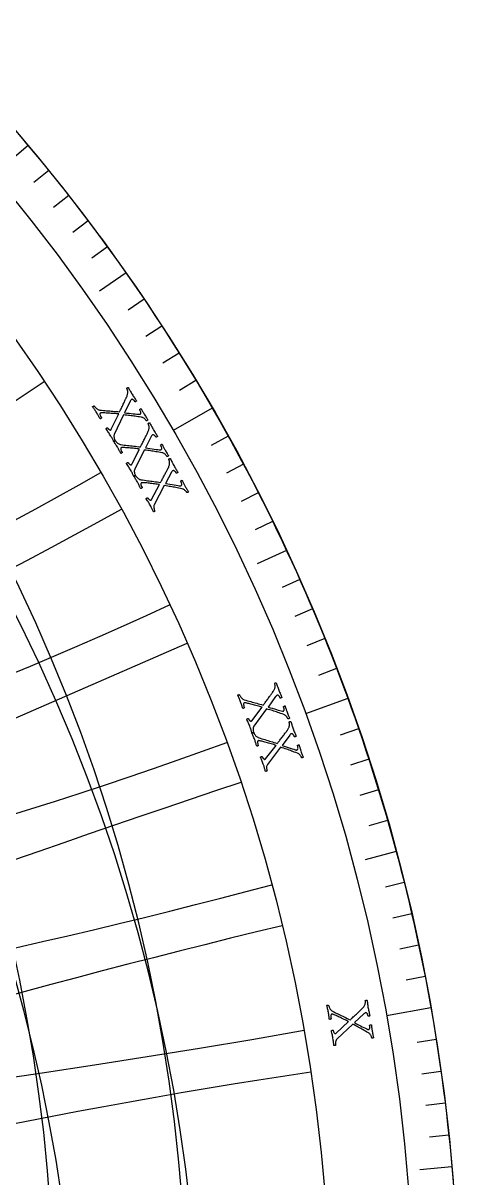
# Model space of a CAD drawing. Header units: millimetres. Extents: x -92 to 92, y -92 to 120.
# Drawn here: x 70.6 to 92.5, y 7.5 to 65.6 of the extents above; entities that cross this region are included whole.
import ezdxf

# ---------------------------------------------------------------- set-up
doc = ezdxf.new("R2010")
doc.units = ezdxf.units.MM
for name, color, linetype in [('CUT_OUTER', 1, 'Continuous'), ('ENGRAVE', 7, 'Continuous'), ('ENGRAVE_FINE', 8, 'Continuous'), ('TEXT', 5, 'Continuous')]:
    doc.layers.add(name, color=color, linetype=linetype)

msp = doc.modelspace()

# ---------------------------------------------------------------- linework, layer by layer
at = {"layer": 'CUT_OUTER'}
msp.add_lwpolyline([(70.4112, 59.9876), (70.778, 59.5544), (71.1421, 59.119), (71.5035, 58.6814), (71.8622, 58.2415), (72.2182, 57.7995), (72.5715, 57.3553), (72.922, 56.9089), (73.2699, 56.4604), (73.6149, 56.0098), (73.9572, 55.557), (74.2967, 55.1022), (74.6334, 54.6453), (74.9673, 54.1863), (75.2984, 53.7253), (75.6266, 53.2623), (75.952, 52.7972), (76.2745, 52.3302), (76.5942, 51.8612), (76.9109, 51.3902), (77.2248, 50.9174), (77.5358, 50.4426), (77.8438, 49.9659), (78.149, 49.4873), (78.4511, 49.0068), (78.7504, 48.5245), (79.0466, 48.0404), (79.3399, 47.5545), (79.6302, 47.0668), (79.9175, 46.5773), (80.2018, 46.0861), (80.483, 45.5931), (80.7613, 45.0984), (81.0365, 44.602), (81.3086, 44.1039), (81.5777, 43.6042), (81.8437, 43.1028), (82.1067, 42.5998), (82.3665, 42.0952), (82.6232, 41.589), (82.8769, 41.0813), (83.1274, 40.572), (83.3748, 40.0612), (83.619, 39.5488), (83.8601, 39.035), (84.098, 38.5197), (84.3328, 38.003), (84.5644, 37.4848), (84.7928, 36.9652), (85.018, 36.4443), (85.24, 35.9219), (85.4589, 35.3982), (85.6744, 34.8732), (85.8868, 34.3468), (86.0959, 33.8192), (86.3018, 33.2903), (86.5045, 32.7601), (86.7039, 32.2287), (86.9, 31.6961), (87.0928, 31.1623), (87.2824, 30.6273), (87.4687, 30.0912), (87.6517, 29.5539), (87.8314, 29.0156), (88.0077, 28.4761), (88.1808, 27.9356), (88.3506, 27.394), (88.517, 26.8513), (88.6801, 26.3077), (88.8398, 25.7631), (88.9962, 25.2175), (89.1493, 24.6709), (89.299, 24.1235), (89.4453, 23.5751), (89.5883, 23.0258), (89.7279, 22.4757), (89.8641, 21.9247), (89.9969, 21.3729), (90.1264, 20.8203), (90.2524, 20.2669), (90.3751, 19.7127), (90.4944, 19.1578), (90.6102, 18.6022), (90.7226, 18.0459), (90.8317, 17.4889), (90.9373, 16.9312), (91.0394, 16.3729), (91.1382, 15.814), (91.2335, 15.2545), (91.3254, 14.6944), (91.4138, 14.1337), (91.4988, 13.5726), (91.5804, 13.0109), (91.6585, 12.4487), (91.7332, 11.8861), (91.8044, 11.323), (91.8721, 10.7595), (91.9364, 10.1956), (91.9972, 9.6313), (92.0546, 9.0666), (92.1085, 8.5016), (92.1589, 7.9363), (92.2059, 7.3706)], dxfattribs=at)
at = {"layer": 'ENGRAVE'}
for points in [[(70.8591, 59.4579), (69.1231, 58.0011)], [(75.7716, 53.0558), (74.4456, 52.1273)], [(80.1073, 46.25), (78.1447, 45.1169)], [(83.8335, 39.0922), (82.3664, 38.4081)], [(-78.8401, -34.4171), (78.8401, 34.4171)], [(86.9216, 31.6369), (84.792, 30.8618)], [(89.3481, 23.9408), (87.7845, 23.5218)], [(91.0947, 16.0625), (88.8629, 15.6689)], [(92.148, 8.0619), (90.5354, 7.9208)]]:
    msp.add_lwpolyline(points, dxfattribs=at)
for radius in [92.5, 90.2338, 86.025, 86.025]:
    msp.add_circle((0, 0), radius, dxfattribs=at)
for centre, radius, start, end in [((-15.1685, 0), 87.3521, 280, 80), ((0, 172.05), 148.9997, 240, 300), ((0, 251.5203), 236.3517, 250, 290), ((0, 495.3982), 487.872, 260, 280)]:
    msp.add_arc(centre, radius, start, end, dxfattribs=at)
at = {"layer": 'ENGRAVE_FINE'}
for points in [[(71.886, 58.2121), (71.1312, 57.6009)], [(72.891, 56.9487), (72.1256, 56.3507)], [(73.8738, 55.6679), (73.0981, 55.0834)], [(74.8341, 54.3701), (74.0483, 53.7992)], [(76.686, 51.7253), (75.8808, 51.1822)], [(77.577, 50.3791), (76.7625, 49.8501)], [(78.4444, 49.0175), (77.6208, 48.5028)], [(79.288, 47.641), (78.4555, 47.1408)], [(80.9023, 44.8449), (80.0528, 44.374)], [(81.6727, 43.4261), (80.8151, 42.9701)], [(82.4181, 41.9941), (81.5527, 41.5532)], [(83.1384, 40.5493), (82.2655, 40.1236)], [(84.503, 37.6231), (83.6157, 37.2281)], [(85.1467, 36.1426), (84.2527, 35.7631)], [(-78.8401, -34.4171), (78.8401, 34.4171)], [(85.7645, 34.6511), (84.864, 34.2873)], [(86.3562, 33.149), (85.4494, 32.801)], [(87.4605, 30.1151), (86.5421, 29.7988)], [(87.9727, 28.5841), (87.049, 28.2839)], [(88.4582, 27.0444), (87.5294, 26.7604)], [(88.9167, 25.4965), (87.9831, 25.2287)], [(89.7524, 22.3778), (88.81, 22.1428)], [(90.1292, 20.808), (89.1829, 20.5895)], [(90.4787, 19.2318), (89.5286, 19.0299)], [(90.8005, 17.6498), (89.8471, 17.4645)], [(91.3612, 14.4702), (90.4019, 14.3183)], [(91.5998, 12.8735), (90.638, 12.7383)], [(91.8105, 11.2729), (90.8465, 11.1545)], [(91.9933, 9.6689), (91.0273, 9.5674)]]:
    msp.add_lwpolyline(points, dxfattribs=at)
for centre, radius, start, end in [((-7.5262, 0), 86.3536, 275, 85), ((-6.8976, -3.0111), 86.3536, 298.583333, 108.583334), ((-13.9016, -6.0687), 87.3521, 303.583333, 103.583333), ((-198.2001, 454.0221), 487.872, 283.583333, 303.583333), ((-394.8919, 904.5889), 983.2702, 288.5833333, 298.5833333), ((0, 203.5525), 184.4812, 245, 295), ((394.8919, -904.5889), 983.2702, 108.5833333, 118.5833333), ((0, 332.3751), 321.0497, 255, 285), ((198.2001, -454.0221), 487.872, 103.583333, 123.583333), ((132.9774, -304.6148), 321.0497, 98.583333, 128.583333)]:
    msp.add_arc(centre, radius, start, end, dxfattribs=at)
at = {"layer": 'TEXT'}
for points in [[(76.0778, 46.9452), (76.1075, 46.8976), (76.1364, 46.8523), (76.1645, 46.8093), (76.1919, 46.7687), (76.2187, 46.7293), (76.2451, 46.6902), (76.2711, 46.6512), (76.2967, 46.6125), (76.2915, 46.6061), (76.2832, 46.5987), (76.2717, 46.5903), (76.2572, 46.581), (76.2428, 46.5731), (76.2315, 46.569), (76.2234, 46.5687), (76.2185, 46.5722), (76.2116, 46.5827), (76.2023, 46.595), (76.1908, 46.6091), (76.177, 46.6251), (76.1616, 46.6413), (76.1452, 46.656), (76.1279, 46.6692), (76.1098, 46.6809), (76.0913, 46.6892), (76.0731, 46.692), (76.0552, 46.6894), (76.0377, 46.6815), (76.0231, 46.6697), (76.0087, 46.6525), (75.9944, 46.6297), (75.9802, 46.6015), (75.7013, 46.0122), (75.8148, 46.0007), (75.9251, 45.9891), (76.0323, 45.9773), (76.1363, 45.9652), (76.2327, 45.9544), (76.3169, 45.9464), (76.3889, 45.9411), (76.4487, 45.9386), (76.4576, 45.9389), (76.466, 45.9402), (76.4739, 45.9422), (76.4812, 45.9452), (76.4876, 45.9482), (76.4926, 45.9506), (76.4961, 45.9523), (76.4982, 45.9535), (76.5067, 45.9614), (76.5134, 45.9737), (76.5183, 45.9906), (76.5215, 46.012), (76.5193, 46.0396), (76.508, 46.0754), (76.4878, 46.1191), (76.4586, 46.1709), (76.4595, 46.1765), (76.4645, 46.1833), (76.4734, 46.1914), (76.4864, 46.2007), (76.5006, 46.2096), (76.5131, 46.2164), (76.5239, 46.2209), (76.5331, 46.2234), (76.5537, 46.1834), (76.5731, 46.1457), (76.5913, 46.1103), (76.6084, 46.0772), (76.6255, 46.0447), (76.6441, 46.011), (76.6641, 45.9759), (76.6855, 45.9397), (76.7156, 45.89), (76.744, 45.8449), (76.7706, 45.8042), (76.7954, 45.768), (76.8182, 45.7355), (76.8388, 45.7058), (76.8572, 45.679), (76.8734, 45.6551), (76.8685, 45.6488), (76.8613, 45.6419), (76.8517, 45.6342), (76.8398, 45.6259), (76.827, 45.6186), (76.8148, 45.6143), (76.8032, 45.6128), (76.7921, 45.6142), (76.7872, 45.6214), (76.7792, 45.632), (76.768, 45.646), (76.7536, 45.6635), (76.7364, 45.6826), (76.7164, 45.7015), (76.6939, 45.7202), (76.6687, 45.7388), (76.6411, 45.7557), (76.6114, 45.7698), (76.5795, 45.781), (76.5455, 45.7892), (76.4578, 45.803), (76.3761, 45.8159), (76.3004, 45.8279), (76.2307, 45.839), (76.1639, 45.8493), (76.0971, 45.8588), (76.0303, 45.8676), (75.9635, 45.8756), (75.8936, 45.8835), (75.8175, 45.8916), (75.7352, 45.9001), (75.6467, 45.9089), (75.1843, 44.9277), (75.1708, 44.8908), (75.1643, 44.8512), (75.1648, 44.8091), (75.1723, 44.7644), (75.1843, 44.7201), (75.1983, 44.6793), (75.2143, 44.6419), (75.2324, 44.608), (75.2279, 44.6007), (75.2203, 44.5932), (75.2096, 44.5854), (75.1959, 44.5774), (75.1822, 44.5702), (75.1714, 44.5651), (75.1635, 44.5619), (75.1585, 44.5606), (75.1389, 44.5996), (75.1207, 44.6359), (75.1039, 44.6693), (75.0885, 44.7), (75.0726, 44.7306), (75.0545, 44.764), (75.034, 44.8), (75.0112, 44.8387), (74.9792, 44.8916), (74.9488, 44.9406), (74.92, 44.9858), (74.8927, 45.0272), (74.8651, 45.0683), (74.8352, 45.1129), (74.803, 45.1608), (74.7684, 45.2121), (74.7723, 45.2208), (74.7797, 45.2298), (74.7905, 45.2391), (74.8049, 45.2487), (74.8194, 45.2565), (74.8306, 45.2606), (74.8387, 45.2609), (74.8435, 45.2575), (74.8496, 45.2485), (74.8582, 45.2377), (74.8693, 45.225), (74.883, 45.2103), (74.8983, 45.1954), (74.9145, 45.1816), (74.9316, 45.169), (74.9495, 45.1577), (74.9671, 45.1492), (74.9831, 45.1452), (74.9975, 45.1457), (75.0104, 45.1507), (75.0132, 45.1527), (75.0162, 45.1555), (75.0194, 45.1591), (75.0227, 45.1636), (75.0259, 45.1683), (75.0285, 45.173), (75.0305, 45.1775), (75.0319, 45.1818), (75.4064, 45.9544), (75.3482, 45.9602), (75.287, 45.9658), (75.223, 45.9712), (75.1562, 45.9764), (75.0882, 45.9814), (75.0212, 45.9861), (74.9549, 45.9906), (74.8894, 45.9949), (74.8264, 45.9986), (74.7676, 46.0017), (74.7128, 46.004), (74.6621, 46.0056), (74.6173, 46.0066), (74.5801, 46.0073), (74.5505, 46.0076), (74.5285, 46.0075), (74.5245, 46.0071), (74.5197, 46.0067), (74.5141, 46.0062), (74.5075, 46.0056), (74.5006, 46.0045), (74.4938, 46.0025), (74.487, 45.9997), (74.4803, 45.9961), (74.4703, 45.986), (74.4642, 45.9706), (74.4622, 45.9499), (74.4641, 45.9238), (74.4717, 45.8919), (74.4867, 45.8536), (74.5091, 45.8088), (74.5388, 45.7576), (74.5345, 45.75), (74.5273, 45.7419), (74.5173, 45.7331), (74.5044, 45.7237), (74.4914, 45.7154), (74.4809, 45.7097), (74.4728, 45.7067), (74.4673, 45.7064), (74.4478, 45.744), (74.4279, 45.7817), (74.4076, 45.8197), (74.3869, 45.8579), (74.3659, 45.8959), (74.3446, 45.9333), (74.3229, 45.97), (74.301, 46.006), (74.2707, 46.0543), (74.2422, 46.0987), (74.2153, 46.139), (74.1903, 46.1754), (74.1658, 46.2101), (74.1407, 46.2454), (74.115, 46.2812), (74.0887, 46.3175), (74.095, 46.3243), (74.1038, 46.3311), (74.1152, 46.3378), (74.1291, 46.3446), (74.1428, 46.3505), (74.1536, 46.3549), (74.1615, 46.3576), (74.1664, 46.3587), (74.172, 46.3511), (74.1822, 46.3387), (74.1969, 46.3216), (74.2161, 46.2998), (74.239, 46.2757), (74.2645, 46.2519), (74.2925, 46.2283), (74.3232, 46.2049), (74.3553, 46.1842), (74.3878, 46.1685), (74.4206, 46.1577), (74.4538, 46.152), (74.5461, 46.1429), (74.6342, 46.1343), (74.7184, 46.1263), (74.7984, 46.1189), (74.8764, 46.112), (74.9545, 46.1052), (75.0327, 46.0986), (75.1109, 46.0922), (75.1909, 46.0857), (75.2741, 46.0785), (75.3607, 46.0708), (75.4506, 46.0624), (75.4664, 46.0938), (75.4837, 46.1292), (75.5024, 46.1685), (75.5227, 46.2117), (75.544, 46.2574), (75.5659, 46.3039), (75.5885, 46.3512), (75.6116, 46.3995), (75.6346, 46.4474), (75.6566, 46.4939), (75.6777, 46.5389), (75.6978, 46.5824), (75.7166, 46.6232), (75.7336, 46.6602), (75.7488, 46.6933), (75.7623, 46.7226), (75.7733, 46.7465), (75.7812, 46.7636), (75.7859, 46.7738), (75.7875, 46.7772), (75.8071, 46.8188), (75.8234, 46.8577), (75.8363, 46.8938), (75.8459, 46.9271), (75.8526, 46.9597), (75.8573, 46.9935), (75.8597, 47.0286), (75.86, 47.0649), (75.8587, 47.0892), (75.855, 47.1137), (75.8492, 47.1385), (75.8411, 47.1636), (75.8321, 47.1871), (75.8235, 47.2074), (75.8153, 47.2245), (75.8076, 47.2382), (75.8066, 47.2442), (75.8105, 47.2513), (75.8192, 47.2596), (75.8327, 47.2689), (75.8478, 47.2774), (75.861, 47.2828), (75.8724, 47.2852), (75.882, 47.2846), (75.9098, 47.2369), (75.9352, 47.1925), (75.9582, 47.1516), (75.9788, 47.1142), (75.9995, 47.0768), (76.0229, 47.0362), (76.049, 46.9923), (76.0778, 46.9452)], [(77.1473, 45.166), (77.1759, 45.1177), (77.2038, 45.0718), (77.2309, 45.0282), (77.2573, 44.9869), (77.2832, 44.9469), (77.3087, 44.9072), (77.3338, 44.8677), (77.3585, 44.8284), (77.3531, 44.8221), (77.3446, 44.8148), (77.333, 44.8067), (77.3183, 44.7978), (77.3037, 44.7902), (77.2923, 44.7864), (77.2842, 44.7863), (77.2794, 44.7899), (77.2727, 44.8005), (77.2637, 44.813), (77.2525, 44.8274), (77.2391, 44.8438), (77.224, 44.8603), (77.208, 44.8754), (77.1911, 44.889), (77.1731, 44.9011), (77.1548, 44.9098), (77.1367, 44.913), (77.1189, 44.9109), (77.1012, 44.9033), (77.0863, 44.8919), (77.0714, 44.875), (77.0566, 44.8526), (77.0418, 44.8247), (76.7493, 44.242), (76.8625, 44.2279), (76.9725, 44.2137), (77.0794, 44.1994), (77.1831, 44.185), (77.2792, 44.1719), (77.3632, 44.1619), (77.435, 44.155), (77.4947, 44.1511), (77.5036, 44.1512), (77.5121, 44.1523), (77.52, 44.1541), (77.5275, 44.1569), (77.5339, 44.1598), (77.5389, 44.1621), (77.5425, 44.1637), (77.5446, 44.1648), (77.5533, 44.1725), (77.5603, 44.1847), (77.5656, 44.2015), (77.5692, 44.2228), (77.5676, 44.2505), (77.5573, 44.2864), (77.5381, 44.3307), (77.5101, 44.3831), (77.5111, 44.3887), (77.5162, 44.3953), (77.5253, 44.4032), (77.5385, 44.4123), (77.5529, 44.4209), (77.5656, 44.4273), (77.5765, 44.4316), (77.5858, 44.4338), (77.6054, 44.3934), (77.624, 44.3552), (77.6414, 44.3195), (77.6576, 44.286), (77.674, 44.2531), (77.6918, 44.2189), (77.711, 44.1834), (77.7315, 44.1467), (77.7605, 44.0964), (77.7878, 44.0505), (77.8134, 44.0093), (77.8374, 43.9725), (77.8594, 43.9394), (77.8793, 43.9093), (77.8971, 43.8821), (77.9128, 43.8578), (77.9077, 43.8517), (77.9003, 43.8449), (77.8906, 43.8375), (77.8785, 43.8294), (77.8656, 43.8224), (77.8532, 43.8184), (77.8416, 43.8172), (77.8305, 43.8188), (77.8259, 43.8261), (77.8181, 43.8369), (77.8072, 43.8512), (77.7932, 43.869), (77.7764, 43.8885), (77.7569, 43.9079), (77.7348, 43.9271), (77.7101, 43.9462), (77.6829, 43.9638), (77.6535, 43.9786), (77.6219, 43.9905), (77.5881, 43.9995), (77.5008, 44.0153), (77.4194, 44.0301), (77.344, 44.0438), (77.2745, 44.0566), (77.208, 44.0684), (77.1415, 44.0795), (77.0749, 44.0899), (77.0083, 44.0994), (76.9385, 44.1089), (76.8626, 44.1188), (76.7806, 44.1292), (76.6923, 44.14), (76.2073, 43.1698), (76.1929, 43.1332), (76.1854, 43.0939), (76.185, 43.0517), (76.1914, 43.0069), (76.2024, 42.9623), (76.2155, 42.9212), (76.2306, 42.8834), (76.2479, 42.8491), (76.2432, 42.8419), (76.2354, 42.8345), (76.2246, 42.827), (76.2107, 42.8193), (76.1968, 42.8125), (76.1859, 42.8076), (76.1779, 42.8046), (76.1729, 42.8035), (76.1542, 42.8429), (76.1369, 42.8796), (76.1208, 42.9134), (76.1061, 42.9444), (76.091, 42.9754), (76.0736, 43.0092), (76.054, 43.0457), (76.0321, 43.0849), (76.0014, 43.1385), (75.9721, 43.1882), (75.9443, 43.2341), (75.9181, 43.2761), (75.8914, 43.3179), (75.8625, 43.3631), (75.8314, 43.4117), (75.7981, 43.4638), (75.8022, 43.4724), (75.8098, 43.4812), (75.8208, 43.4903), (75.8354, 43.4995), (75.85, 43.507), (75.8614, 43.5109), (75.8694, 43.511), (75.8742, 43.5074), (75.8801, 43.4984), (75.8884, 43.4873), (75.8993, 43.4743), (75.9125, 43.4594), (75.9275, 43.4441), (75.9434, 43.4299), (75.9602, 43.417), (75.9778, 43.4052), (75.9952, 43.3963), (76.0111, 43.3919), (76.0256, 43.3921), (76.0386, 43.3968), (76.0414, 43.3987), (76.0444, 43.4015), (76.0477, 43.405), (76.0512, 43.4094), (76.0545, 43.4141), (76.0572, 43.4187), (76.0593, 43.4231), (76.0608, 43.4274), (76.4531, 44.1911), (76.395, 44.1982), (76.334, 44.2053), (76.2702, 44.2122), (76.2034, 44.2189), (76.1357, 44.2255), (76.0687, 44.2318), (76.0026, 44.2378), (75.9372, 44.2436), (75.8743, 44.2488), (75.8156, 44.2532), (75.7609, 44.2568), (75.7102, 44.2595), (75.6655, 44.2616), (75.6283, 44.2631), (75.5987, 44.2641), (75.5766, 44.2645), (75.5727, 44.2643), (75.5679, 44.264), (75.5622, 44.2636), (75.5557, 44.2631), (75.5487, 44.2622), (75.5418, 44.2604), (75.535, 44.2578), (75.5282, 44.2542), (75.518, 44.2444), (75.5116, 44.2292), (75.5091, 44.2085), (75.5104, 44.1824), (75.5172, 44.1503), (75.5313, 44.1116), (75.5526, 44.0664), (75.5812, 44.0145), (75.5767, 44.007), (75.5693, 43.999), (75.5591, 43.9905), (75.546, 43.9814), (75.5328, 43.9734), (75.5222, 43.968), (75.514, 43.9652), (75.5085, 43.965), (75.4899, 44.003), (75.4709, 44.0412), (75.4515, 44.0797), (75.4317, 44.1183), (75.4116, 44.1568), (75.3911, 44.1946), (75.3703, 44.2318), (75.3492, 44.2684), (75.32, 44.3174), (75.2925, 44.3624), (75.2667, 44.4033), (75.2424, 44.4403), (75.2188, 44.4756), (75.1945, 44.5114), (75.1697, 44.5478), (75.1442, 44.5847), (75.1507, 44.5913), (75.1596, 44.5979), (75.1711, 44.6044), (75.1852, 44.6108), (75.1991, 44.6164), (75.21, 44.6205), (75.2179, 44.6231), (75.2229, 44.6241), (75.2283, 44.6163), (75.2381, 44.6037), (75.2524, 44.5863), (75.2712, 44.564), (75.2935, 44.5395), (75.3184, 44.515), (75.3459, 44.4908), (75.376, 44.4667), (75.4077, 44.4452), (75.4398, 44.4288), (75.4723, 44.4173), (75.5053, 44.4108), (75.5974, 44.3995), (75.6853, 44.3889), (75.7693, 44.3789), (75.8491, 44.3697), (75.9269, 44.3609), (76.0048, 44.3523), (76.0828, 44.3439), (76.1609, 44.3358), (76.2407, 44.3273), (76.3237, 44.3183), (76.4101, 44.3085), (76.4998, 44.2981), (76.5163, 44.3291), (76.5344, 44.3641), (76.5541, 44.4029), (76.5754, 44.4457), (76.5977, 44.4908), (76.6207, 44.5368), (76.6443, 44.5836), (76.6686, 44.6313), (76.6927, 44.6787), (76.7158, 44.7246), (76.7379, 44.7691), (76.759, 44.8121), (76.7787, 44.8525), (76.7966, 44.8891), (76.8126, 44.9219), (76.8268, 44.9508), (76.8383, 44.9744), (76.8466, 44.9913), (76.8515, 45.0015), (76.8532, 45.0049), (76.8738, 45.046), (76.891, 45.0845), (76.9047, 45.1203), (76.915, 45.1534), (76.9226, 45.1858), (76.928, 45.2195), (76.9313, 45.2545), (76.9324, 45.2907), (76.9316, 45.3151), (76.9286, 45.3397), (76.9233, 45.3646), (76.9158, 45.3899), (76.9073, 45.4136), (76.8992, 45.4341), (76.8914, 45.4513), (76.884, 45.4653), (76.8832, 45.4713), (76.8872, 45.4783), (76.8961, 45.4863), (76.9099, 45.4954), (76.9251, 45.5035), (76.9384, 45.5086), (76.9499, 45.5107), (76.9595, 45.5099), (76.9862, 45.4615), (77.0105, 45.4166), (77.0325, 45.3752), (77.0522, 45.3373), (77.0721, 45.2994), (77.0946, 45.2583), (77.1196, 45.2138), (77.1473, 45.166)], [(78.1752, 43.3625), (78.2027, 43.3136), (78.2295, 43.267), (78.2556, 43.2228), (78.2811, 43.1809), (78.306, 43.1403), (78.3306, 43.1), (78.3547, 43.0599), (78.3785, 43.0201), (78.373, 43.0139), (78.3643, 43.0068), (78.3525, 42.999), (78.3376, 42.9904), (78.3228, 42.9832), (78.3114, 42.9796), (78.3033, 42.9797), (78.2985, 42.9834), (78.2921, 42.9942), (78.2834, 43.0069), (78.2726, 43.0216), (78.2595, 43.0382), (78.2449, 43.0551), (78.2292, 43.0706), (78.2126, 43.0845), (78.1949, 43.0971), (78.1768, 43.1061), (78.1588, 43.1098), (78.1409, 43.1081), (78.123, 43.101), (78.1079, 43.0899), (78.0926, 43.0733), (78.0773, 43.0513), (78.0618, 43.0237), (77.7559, 42.448), (77.8687, 42.4313), (77.9784, 42.4145), (78.0849, 42.3977), (78.1883, 42.3809), (78.284, 42.3656), (78.3678, 42.3537), (78.4394, 42.345), (78.499, 42.3398), (78.5079, 42.3397), (78.5164, 42.3405), (78.5244, 42.3423), (78.5319, 42.3448), (78.5384, 42.3476), (78.5435, 42.3497), (78.547, 42.3513), (78.5492, 42.3524), (78.558, 42.3598), (78.5653, 42.3719), (78.571, 42.3885), (78.5752, 42.4097), (78.5742, 42.4375), (78.5647, 42.4737), (78.5465, 42.5183), (78.5198, 42.5714), (78.5209, 42.5769), (78.5261, 42.5835), (78.5355, 42.5911), (78.5489, 42.5999), (78.5635, 42.6081), (78.5763, 42.6143), (78.5873, 42.6183), (78.5966, 42.6203), (78.6153, 42.5794), (78.6329, 42.5409), (78.6495, 42.5047), (78.665, 42.4709), (78.6806, 42.4376), (78.6976, 42.403), (78.7159, 42.3671), (78.7356, 42.3299), (78.7634, 42.2789), (78.7897, 42.2325), (78.8143, 42.1906), (78.8374, 42.1533), (78.8587, 42.1197), (78.8779, 42.0892), (78.895, 42.0615), (78.9102, 42.0369), (78.905, 42.0309), (78.8974, 42.0242), (78.8875, 42.017), (78.8752, 42.0093), (78.8621, 42.0026), (78.8497, 41.9988), (78.838, 41.9979), (78.827, 41.9998), (78.8225, 42.0072), (78.815, 42.0182), (78.8044, 42.0327), (78.7909, 42.0509), (78.7745, 42.0707), (78.7555, 42.0905), (78.7338, 42.1103), (78.7095, 42.13), (78.6828, 42.1482), (78.6537, 42.1636), (78.6224, 42.1763), (78.5888, 42.1861), (78.5019, 42.2039), (78.4209, 42.2206), (78.3458, 42.2361), (78.2766, 42.2504), (78.2104, 42.2638), (78.1442, 42.2764), (78.0778, 42.2883), (78.0115, 42.2994), (77.942, 42.3105), (77.8663, 42.3222), (77.7845, 42.3345), (77.6965, 42.3474), (77.1891, 41.3887), (77.1739, 41.3524), (77.1655, 41.3133), (77.1641, 41.2712), (77.1695, 41.2261), (77.1794, 41.1813), (77.1915, 41.1399), (77.2058, 41.1018), (77.2223, 41.0671), (77.2174, 41.06), (77.2095, 41.0528), (77.1985, 41.0456), (77.1844, 41.0382), (77.1704, 41.0317), (77.1593, 41.027), (77.1513, 41.0242), (77.1463, 41.0232), (77.1285, 41.0631), (77.112, 41.1001), (77.0967, 41.1343), (77.0828, 41.1657), (77.0684, 41.197), (77.0518, 41.2312), (77.033, 41.2681), (77.012, 41.3079), (76.9825, 41.3621), (76.9545, 41.4125), (76.9277, 41.459), (76.9024, 41.5016), (76.8768, 41.544), (76.8489, 41.5899), (76.819, 41.6392), (76.7869, 41.6921), (76.7912, 41.7006), (76.7989, 41.7092), (76.8102, 41.718), (76.825, 41.7269), (76.8398, 41.7341), (76.8512, 41.7377), (76.8593, 41.7376), (76.864, 41.7339), (76.8696, 41.7247), (76.8777, 41.7135), (76.8882, 41.7003), (76.9012, 41.685), (76.9158, 41.6694), (76.9313, 41.6548), (76.9478, 41.6415), (76.9652, 41.6293), (76.9824, 41.62), (76.9982, 41.6153), (77.0126, 41.6151), (77.0257, 41.6195), (77.0286, 41.6214), (77.0317, 41.6241), (77.0351, 41.6275), (77.0386, 41.6318), (77.0421, 41.6364), (77.0448, 41.6409), (77.047, 41.6453), (77.0486, 41.6496), (77.4586, 42.4039), (77.4007, 42.4124), (77.3399, 42.4209), (77.2762, 42.4293), (77.2096, 42.4376), (77.142, 42.4457), (77.0752, 42.4536), (77.0093, 42.4611), (76.9441, 42.4684), (76.8813, 42.4751), (76.8227, 42.4809), (76.7681, 42.4857), (76.7175, 42.4896), (76.6728, 42.4928), (76.6357, 42.4952), (76.6061, 42.4968), (76.5841, 42.4977), (76.5801, 42.4976), (76.5753, 42.4974), (76.5697, 42.4971), (76.5631, 42.4968), (76.5561, 42.4961), (76.5492, 42.4944), (76.5423, 42.4919), (76.5354, 42.4886), (76.525, 42.479), (76.5182, 42.4639), (76.5152, 42.4433), (76.5159, 42.4172), (76.522, 42.3849), (76.5352, 42.3459), (76.5555, 42.3002), (76.5828, 42.2477), (76.5781, 42.2403), (76.5706, 42.2325), (76.5602, 42.2242), (76.5469, 42.2154), (76.5335, 42.2077), (76.5227, 42.2025), (76.5145, 42.1999), (76.509, 42.1998), (76.4913, 42.2383), (76.4731, 42.2769), (76.4546, 42.3158), (76.4358, 42.3549), (76.4165, 42.3939), (76.397, 42.4322), (76.377, 42.4698), (76.3568, 42.5069), (76.3288, 42.5565), (76.3023, 42.6021), (76.2774, 42.6437), (76.2541, 42.6812), (76.2312, 42.717), (76.2078, 42.7534), (76.1838, 42.7904), (76.1592, 42.8279), (76.1658, 42.8344), (76.1749, 42.8407), (76.1866, 42.8469), (76.2008, 42.853), (76.2148, 42.8583), (76.2257, 42.8622), (76.2337, 42.8645), (76.2387, 42.8654), (76.244, 42.8575), (76.2535, 42.8447), (76.2674, 42.827), (76.2857, 42.8043), (76.3074, 42.7792), (76.3317, 42.7542), (76.3587, 42.7293), (76.3882, 42.7045), (76.4193, 42.6823), (76.4511, 42.6651), (76.4833, 42.6529), (76.5162, 42.6456), (76.6079, 42.6322), (76.6956, 42.6195), (76.7793, 42.6076), (76.8589, 42.5966), (76.9365, 42.586), (77.0142, 42.5756), (77.092, 42.5654), (77.1698, 42.5554), (77.2494, 42.5451), (77.3322, 42.5341), (77.4183, 42.5223), (77.5078, 42.5098), (77.525, 42.5405), (77.5439, 42.575), (77.5645, 42.6134), (77.5867, 42.6556), (77.6101, 42.7002), (77.6342, 42.7457), (77.6589, 42.7919), (77.6842, 42.839), (77.7094, 42.8859), (77.7336, 42.9313), (77.7567, 42.9752), (77.7788, 43.0177), (77.7995, 43.0577), (77.8182, 43.0938), (77.835, 43.1262), (77.8498, 43.1548), (77.8619, 43.1782), (77.8706, 43.1949), (77.8757, 43.2049), (77.8775, 43.2082), (77.899, 43.2489), (77.9171, 43.2869), (77.9317, 43.3224), (77.9427, 43.3552), (77.951, 43.3875), (77.9572, 43.421), (77.9613, 43.4559), (77.9633, 43.4922), (77.9631, 43.5165), (77.9606, 43.5412), (77.9559, 43.5663), (77.949, 43.5917), (77.9411, 43.6156), (77.9335, 43.6363), (77.9261, 43.6537), (77.9189, 43.6678), (77.9183, 43.6738), (77.9225, 43.6807), (77.9316, 43.6885), (77.9455, 43.6973), (77.9609, 43.705), (77.9744, 43.7098), (77.9859, 43.7117), (77.9955, 43.7107), (78.021, 43.6617), (78.0443, 43.6162), (78.0654, 43.5743), (78.0842, 43.5359), (78.1032, 43.4976), (78.1247, 43.456), (78.1487, 43.4109), (78.1752, 43.3625)], [(83.4517, 32.0544), (83.4721, 32.0022), (83.4921, 31.9523), (83.5118, 31.9049), (83.5312, 31.8599), (83.5503, 31.8162), (83.569, 31.7729), (83.5873, 31.7298), (83.6053, 31.687), (83.599, 31.6817), (83.5894, 31.6759), (83.5767, 31.6698), (83.5607, 31.6633), (83.545, 31.6582), (83.5332, 31.6563), (83.5252, 31.6575), (83.521, 31.6619), (83.5161, 31.6734), (83.5093, 31.6872), (83.5006, 31.7033), (83.49, 31.7216), (83.4778, 31.7403), (83.4645, 31.7578), (83.45, 31.774), (83.4342, 31.7888), (83.4176, 31.8004), (83.4003, 31.8065), (83.3823, 31.8073), (83.3636, 31.8027), (83.347, 31.7939), (83.3296, 31.7796), (83.3114, 31.7599), (83.2922, 31.7347), (82.9091, 31.2072), (83.0185, 31.175), (83.1247, 31.1431), (83.2279, 31.1117), (83.3279, 31.0806), (83.4206, 31.0521), (83.5019, 31.0286), (83.5716, 31.0101), (83.6299, 30.9966), (83.6387, 30.9953), (83.6472, 30.9949), (83.6554, 30.9955), (83.6631, 30.997), (83.67, 30.9988), (83.6753, 31.0003), (83.6791, 31.0013), (83.6813, 31.0021), (83.6911, 31.0082), (83.7, 31.0192), (83.708, 31.0348), (83.7151, 31.0553), (83.718, 31.0829), (83.7136, 31.12), (83.7018, 31.1668), (83.6827, 31.2231), (83.6846, 31.2284), (83.6907, 31.2341), (83.701, 31.2404), (83.7155, 31.2472), (83.7311, 31.2534), (83.7446, 31.2577), (83.7561, 31.2602), (83.7656, 31.2608), (83.7785, 31.2177), (83.7905, 31.1771), (83.8019, 31.139), (83.8125, 31.1033), (83.8234, 31.0682), (83.8354, 31.0315), (83.8485, 30.9935), (83.8628, 30.9539), (83.8833, 30.8995), (83.9028, 30.8498), (83.9214, 30.8049), (83.9391, 30.7648), (83.9554, 30.7286), (83.9702, 30.6957), (83.9834, 30.6659), (83.9949, 30.6394), (83.9889, 30.6342), (83.9805, 30.6287), (83.9697, 30.6229), (83.9564, 30.6169), (83.9425, 30.6122), (83.9297, 30.6101), (83.918, 30.6108), (83.9074, 30.6143), (83.9039, 30.6222), (83.898, 30.6341), (83.8896, 30.65), (83.8787, 30.6698), (83.8653, 30.6918), (83.8492, 30.7141), (83.8305, 30.7366), (83.8092, 30.7595), (83.7852, 30.7813), (83.7586, 30.8006), (83.7293, 30.8175), (83.6974, 30.8319), (83.6138, 30.8616), (83.5359, 30.8894), (83.4637, 30.9152), (83.3973, 30.9391), (83.3336, 30.9615), (83.2697, 30.9833), (83.2057, 31.0043), (83.1415, 31.0245), (83.0742, 31.0452), (83.0009, 31.0673), (82.9216, 31.0908), (82.8363, 31.1158), (82.2003, 30.2372), (82.1802, 30.2034), (82.1665, 30.1657), (82.1592, 30.1243), (82.1583, 30.0789), (82.1619, 30.0332), (82.1681, 29.9905), (82.1769, 29.9508), (82.1884, 29.9141), (82.1826, 29.9078), (82.1737, 29.9018), (82.1618, 29.8961), (82.1469, 29.8907), (82.1321, 29.8863), (82.1205, 29.8832), (82.1121, 29.8815), (82.107, 29.8812), (82.095, 29.9232), (82.0838, 29.9622), (82.0735, 29.9982), (82.064, 30.0311), (82.0541, 30.0642), (82.0424, 30.1003), (82.029, 30.1395), (82.0137, 30.1818), (81.9921, 30.2396), (81.9713, 30.2934), (81.9513, 30.3432), (81.9322, 30.3889), (81.9127, 30.4345), (81.8915, 30.4838), (81.8687, 30.5368), (81.8443, 30.5936), (81.8497, 30.6015), (81.8586, 30.6089), (81.871, 30.6161), (81.8869, 30.6228), (81.9025, 30.6279), (81.9144, 30.6298), (81.9223, 30.6286), (81.9264, 30.6243), (81.9308, 30.6144), (81.9372, 30.6022), (81.9458, 30.5876), (81.9565, 30.5707), (81.9688, 30.5532), (81.9821, 30.5366), (81.9966, 30.5211), (82.0121, 30.5066), (82.0278, 30.495), (82.0428, 30.4881), (82.0571, 30.4859), (82.0707, 30.4885), (82.0738, 30.49), (82.0772, 30.4922), (82.081, 30.4951), (82.0852, 30.4989), (82.0892, 30.503), (82.0926, 30.507), (82.0954, 30.5111), (82.0975, 30.5151), (82.6086, 31.205), (82.5524, 31.2215), (82.4934, 31.2383), (82.4315, 31.2555), (82.3667, 31.273), (82.3009, 31.2904), (82.2359, 31.3075), (82.1716, 31.3242), (82.108, 31.3405), (82.0468, 31.3558), (81.9895, 31.3697), (81.9361, 31.3821), (81.8867, 31.3931), (81.8428, 31.4024), (81.8064, 31.4099), (81.7773, 31.4157), (81.7556, 31.4197), (81.7517, 31.42), (81.7469, 31.4205), (81.7413, 31.421), (81.7347, 31.4217), (81.7277, 31.4219), (81.7206, 31.4212), (81.7134, 31.4197), (81.7062, 31.4174), (81.6945, 31.4093), (81.6857, 31.3953), (81.6798, 31.3753), (81.6769, 31.3494), (81.6785, 31.3166), (81.6861, 31.2761), (81.6998, 31.228), (81.7195, 31.1722), (81.7139, 31.1656), (81.7053, 31.1589), (81.6939, 31.1521), (81.6795, 31.1453), (81.6652, 31.1395), (81.6538, 31.1359), (81.6453, 31.1344), (81.6398, 31.1351), (81.6276, 31.1756), (81.615, 31.2164), (81.6021, 31.2575), (81.5889, 31.2989), (81.5753, 31.3401), (81.5612, 31.3808), (81.5467, 31.4209), (81.5318, 31.4604), (81.511, 31.5134), (81.4911, 31.5623), (81.4723, 31.6069), (81.4544, 31.6473), (81.4367, 31.686), (81.4186, 31.7252), (81.4, 31.7652), (81.3809, 31.8057), (81.3883, 31.8112), (81.3982, 31.8163), (81.4106, 31.8208), (81.4255, 31.8249), (81.4401, 31.8282), (81.4515, 31.8304), (81.4598, 31.8317), (81.4649, 31.8319), (81.4689, 31.8233), (81.4766, 31.8093), (81.4879, 31.7898), (81.5028, 31.7647), (81.5208, 31.7369), (81.5414, 31.7087), (81.5646, 31.6804), (81.5905, 31.6517), (81.6182, 31.6254), (81.6472, 31.6039), (81.6775, 31.5873), (81.709, 31.5756), (81.798, 31.5495), (81.8831, 31.5247), (81.9642, 31.5013), (82.0415, 31.4792), (82.1169, 31.458), (82.1924, 31.4368), (82.268, 31.4159), (82.3437, 31.3952), (82.4211, 31.3739), (82.5016, 31.3515), (82.5852, 31.3278), (82.672, 31.303), (82.6933, 31.331), (82.7169, 31.3625), (82.7426, 31.3977), (82.7705, 31.4364), (82.7999, 31.4773), (82.83, 31.5189), (82.861, 31.5613), (82.8926, 31.6045), (82.924, 31.6473), (82.9543, 31.6889), (82.9833, 31.7292), (83.0112, 31.7682), (83.0372, 31.8049), (83.0607, 31.8381), (83.0818, 31.8678), (83.1005, 31.8941), (83.1158, 31.9155), (83.1266, 31.9309), (83.1332, 31.9401), (83.1354, 31.9431), (83.1624, 31.9804), (83.1856, 32.0155), (83.2049, 32.0486), (83.2205, 32.0796), (83.2332, 32.1104), (83.244, 32.1427), (83.2529, 32.1767), (83.2599, 32.2124), (83.263, 32.2365), (83.264, 32.2613), (83.2629, 32.2868), (83.2596, 32.3129), (83.2551, 32.3377), (83.2504, 32.3592), (83.2455, 32.3775), (83.2404, 32.3925), (83.2406, 32.3985), (83.2457, 32.4048), (83.2558, 32.4112), (83.2708, 32.4179), (83.2872, 32.4235), (83.3012, 32.4263), (83.3129, 32.4266), (83.3222, 32.4243), (83.3406, 32.3722), (83.3574, 32.3239), (83.3724, 32.2795), (83.3857, 32.2389), (83.3992, 32.1983), (83.4147, 32.154), (83.4322, 32.1061), (83.4517, 32.0544)], [(84.1735, 30.1081), (84.1927, 30.0553), (84.2115, 30.005), (84.2302, 29.9571), (84.2485, 29.9117), (84.2665, 29.8676), (84.2842, 29.8239), (84.3015, 29.7804), (84.3185, 29.7372), (84.3121, 29.732), (84.3024, 29.7265), (84.2895, 29.7206), (84.2734, 29.7145), (84.2576, 29.7098), (84.2457, 29.7082), (84.2378, 29.7096), (84.2337, 29.714), (84.2291, 29.7257), (84.2226, 29.7396), (84.2142, 29.7559), (84.2041, 29.7744), (84.1923, 29.7935), (84.1794, 29.8112), (84.1652, 29.8277), (84.1499, 29.843), (84.1335, 29.8549), (84.1163, 29.8614), (84.0983, 29.8626), (84.0795, 29.8585), (84.0628, 29.85), (84.0451, 29.8361), (84.0264, 29.8168), (84.0067, 29.7922), (83.6114, 29.2737), (83.72, 29.2389), (83.8255, 29.2046), (83.9279, 29.1707), (84.0271, 29.1373), (84.1192, 29.1068), (84.1998, 29.0814), (84.2691, 29.0612), (84.3271, 29.0464), (84.3359, 29.0449), (84.3444, 29.0443), (84.3525, 29.0447), (84.3603, 29.046), (84.3672, 29.0477), (84.3726, 29.049), (84.3764, 29.05), (84.3786, 29.0507), (84.3886, 29.0566), (84.3977, 29.0673), (84.4061, 29.0828), (84.4136, 29.1031), (84.4172, 29.1306), (84.4136, 29.1678), (84.4029, 29.2148), (84.3851, 29.2716), (84.3872, 29.2768), (84.3934, 29.2825), (84.4038, 29.2885), (84.4185, 29.2949), (84.4342, 29.3007), (84.4479, 29.3047), (84.4594, 29.3069), (84.4689, 29.3074), (84.4807, 29.264), (84.4919, 29.2231), (84.5024, 29.1847), (84.5121, 29.1488), (84.5222, 29.1134), (84.5333, 29.0766), (84.5456, 29.0382), (84.559, 28.9983), (84.5782, 28.9434), (84.5965, 28.8933), (84.6141, 28.848), (84.6308, 28.8075), (84.6463, 28.7709), (84.6603, 28.7376), (84.6728, 28.7076), (84.6837, 28.6808), (84.6776, 28.6757), (84.669, 28.6704), (84.6581, 28.6649), (84.6447, 28.6592), (84.6307, 28.6548), (84.6178, 28.6531), (84.6061, 28.654), (84.5956, 28.6577), (84.5924, 28.6657), (84.5867, 28.6778), (84.5787, 28.6939), (84.5683, 28.7139), (84.5553, 28.7362), (84.5398, 28.7588), (84.5216, 28.7818), (84.5008, 28.8052), (84.4774, 28.8275), (84.4512, 28.8475), (84.4223, 28.865), (84.3908, 28.8801), (84.3079, 28.9118), (84.2307, 28.9414), (84.1591, 28.9689), (84.0932, 28.9943), (84.03, 29.0182), (83.9667, 29.0414), (83.9032, 29.0639), (83.8395, 29.0856), (83.7727, 29.1078), (83.6999, 29.1316), (83.6212, 29.157), (83.5365, 29.184), (82.8803, 28.3203), (82.8594, 28.287), (82.8448, 28.2497), (82.8365, 28.2084), (82.8345, 28.1631), (82.8371, 28.1173), (82.8423, 28.0745), (82.8502, 28.0346), (82.8608, 27.9977), (82.8549, 27.9915), (82.8459, 27.9856), (82.8339, 27.9802), (82.8188, 27.9753), (82.8039, 27.9711), (82.7922, 27.9683), (82.7838, 27.9668), (82.7787, 27.9667), (82.7677, 28.0089), (82.7574, 28.0481), (82.7479, 28.0843), (82.7392, 28.1175), (82.73, 28.1508), (82.7192, 28.1872), (82.7067, 28.2267), (82.6924, 28.2693), (82.6721, 28.3277), (82.6526, 28.3819), (82.6338, 28.4321), (82.6157, 28.4783), (82.5973, 28.5243), (82.5772, 28.5741), (82.5557, 28.6276), (82.5326, 28.685), (82.5382, 28.6927), (82.5473, 28.7), (82.5598, 28.7068), (82.5758, 28.7132), (82.5916, 28.7179), (82.6035, 28.7195), (82.6114, 28.7181), (82.6154, 28.7138), (82.6195, 28.7037), (82.6257, 28.6914), (82.6339, 28.6766), (82.6442, 28.6595), (82.6561, 28.6416), (82.6691, 28.6248), (82.6832, 28.609), (82.6984, 28.5941), (82.7138, 28.5821), (82.7286, 28.5749), (82.7428, 28.5724), (82.7565, 28.5746), (82.7596, 28.576), (82.7631, 28.5782), (82.767, 28.581), (82.7712, 28.5847), (82.7753, 28.5887), (82.7788, 28.5926), (82.7817, 28.5966), (82.784, 28.6006), (83.3109, 29.2784), (83.2551, 29.2962), (83.1965, 29.3144), (83.135, 29.333), (83.0707, 29.352), (83.0053, 29.371), (82.9406, 29.3896), (82.8768, 29.4078), (82.8136, 29.4255), (82.7528, 29.4423), (82.6958, 29.4575), (82.6427, 29.4711), (82.5935, 29.4832), (82.5499, 29.4936), (82.5136, 29.5019), (82.4847, 29.5084), (82.4631, 29.5129), (82.4592, 29.5133), (82.4545, 29.5139), (82.4488, 29.5146), (82.4423, 29.5153), (82.4353, 29.5157), (82.4282, 29.5153), (82.421, 29.5139), (82.4136, 29.5117), (82.4018, 29.5039), (82.3927, 29.4901), (82.3863, 29.4703), (82.3828, 29.4444), (82.3836, 29.4116), (82.3903, 29.371), (82.4029, 29.3226), (82.4213, 29.2663), (82.4155, 29.2598), (82.4068, 29.2533), (82.3952, 29.2468), (82.3807, 29.2403), (82.3662, 29.2349), (82.3547, 29.2315), (82.3462, 29.2302), (82.3407, 29.2311), (82.3295, 29.2719), (82.3179, 29.3129), (82.3059, 29.3543), (82.2936, 29.396), (82.281, 29.4375), (82.2679, 29.4785), (82.2543, 29.5189), (82.2403, 29.5587), (82.2207, 29.6123), (82.202, 29.6616), (82.1842, 29.7066), (82.1673, 29.7475), (82.1505, 29.7865), (82.1333, 29.8262), (82.1156, 29.8665), (82.0975, 29.9075), (82.105, 29.9129), (82.115, 29.9177), (82.1275, 29.9219), (82.1426, 29.9256), (82.1572, 29.9286), (82.1687, 29.9306), (82.1769, 29.9316), (82.182, 29.9317), (82.1859, 29.9231), (82.1932, 29.9089), (82.2041, 29.8891), (82.2184, 29.8637), (82.2358, 29.8354), (82.2557, 29.8068), (82.2783, 29.7779), (82.3034, 29.7487), (82.3305, 29.7217), (82.359, 29.6996), (82.3889, 29.6823), (82.4201, 29.6698), (82.5085, 29.6416), (82.593, 29.6149), (82.6736, 29.5896), (82.7503, 29.5658), (82.8252, 29.5427), (82.9002, 29.5199), (82.9753, 29.4972), (83.0505, 29.4747), (83.1273, 29.4517), (83.2073, 29.4274), (83.2904, 29.4018), (83.3765, 29.3749), (83.3985, 29.4024), (83.4228, 29.4334), (83.4493, 29.4679), (83.4781, 29.506), (83.5085, 29.5462), (83.5396, 29.5872), (83.5715, 29.6288), (83.6041, 29.6712), (83.6365, 29.7133), (83.6677, 29.7542), (83.6977, 29.7938), (83.7264, 29.8322), (83.7533, 29.8682), (83.7776, 29.9009), (83.7994, 29.9301), (83.8187, 29.9559), (83.8344, 29.977), (83.8457, 29.9921), (83.8524, 30.0011), (83.8547, 30.0041), (83.8825, 30.0408), (83.9065, 30.0754), (83.9266, 30.108), (83.9429, 30.1386), (83.9563, 30.1691), (83.9679, 30.2012), (83.9776, 30.235), (83.9854, 30.2704), (83.9891, 30.2945), (83.9907, 30.3192), (83.9901, 30.3447), (83.9874, 30.3709), (83.9835, 30.3958), (83.9793, 30.4174), (83.9749, 30.4358), (83.9701, 30.4509), (83.9704, 30.4569), (83.9757, 30.4631), (83.9859, 30.4693), (84.0011, 30.4757), (84.0176, 30.4808), (84.0317, 30.4834), (84.0433, 30.4834), (84.0526, 30.4808), (84.0698, 30.4283), (84.0854, 30.3797), (84.0994, 30.3349), (84.1118, 30.294), (84.1243, 30.2531), (84.1388, 30.2085), (84.1552, 30.1602), (84.1735, 30.1081)], [(87.9424, 16.0562), (87.9528, 16.0011), (87.9633, 15.9484), (87.9739, 15.8981), (87.9846, 15.8503), (87.9952, 15.8039), (88.0056, 15.7578), (88.0156, 15.7121), (88.0254, 15.6668), (88.0182, 15.6626), (88.0077, 15.6588), (87.9941, 15.6551), (87.9772, 15.6517), (87.9608, 15.6496), (87.9488, 15.6499), (87.9412, 15.6526), (87.9379, 15.6577), (87.9352, 15.6699), (87.9311, 15.6847), (87.9255, 15.7021), (87.9185, 15.722), (87.91, 15.7427), (87.9001, 15.7624), (87.8888, 15.781), (87.8761, 15.7985), (87.8619, 15.8129), (87.846, 15.8221), (87.8284, 15.8262), (87.8092, 15.8252), (87.7913, 15.8195), (87.7716, 15.8087), (87.75, 15.7927), (87.7266, 15.7716), (87.2524, 15.3241), (87.3539, 15.2722), (87.4525, 15.2212), (87.548, 15.1712), (87.6405, 15.1221), (87.7264, 15.077), (87.8019, 15.0389), (87.867, 15.0077), (87.9218, 14.9837), (87.9302, 14.9808), (87.9385, 14.9789), (87.9466, 14.9779), (87.9545, 14.978), (87.9616, 14.9785), (87.9671, 14.9789), (87.971, 14.9793), (87.9733, 14.9796), (87.9841, 14.9838), (87.9949, 14.9929), (88.0056, 15.0068), (88.0163, 15.0256), (88.0243, 15.0522), (88.0268, 15.0895), (88.024, 15.1376), (88.0156, 15.1965), (88.0184, 15.2013), (88.0255, 15.2059), (88.0368, 15.2101), (88.0523, 15.2141), (88.0687, 15.2173), (88.0828, 15.219), (88.0946, 15.2193), (88.104, 15.2182), (88.1087, 15.1735), (88.1131, 15.1313), (88.1172, 15.0918), (88.121, 15.0548), (88.1251, 15.0182), (88.1302, 14.98), (88.136, 14.9401), (88.1428, 14.8986), (88.1528, 14.8414), (88.1628, 14.789), (88.1728, 14.7414), (88.1827, 14.6987), (88.1921, 14.6601), (88.2005, 14.625), (88.2079, 14.5933), (88.2144, 14.5651), (88.2075, 14.5611), (88.1982, 14.5572), (88.1865, 14.5536), (88.1724, 14.5501), (88.1578, 14.548), (88.1449, 14.5484), (88.1335, 14.5513), (88.1237, 14.5566), (88.1218, 14.5651), (88.1182, 14.5779), (88.1129, 14.595), (88.1058, 14.6165), (88.0967, 14.6406), (88.085, 14.6655), (88.0708, 14.6911), (88.0541, 14.7175), (88.0346, 14.7434), (88.012, 14.7673), (87.9864, 14.7893), (87.9577, 14.8093), (87.881, 14.854), (87.8096, 14.8958), (87.7434, 14.9345), (87.6825, 14.9702), (87.6241, 15.0041), (87.5653, 15.0373), (87.5063, 15.0698), (87.447, 15.1015), (87.3847, 15.1342), (87.3168, 15.1695), (87.2432, 15.2074), (87.164, 15.2478), (86.3763, 14.5019), (86.3503, 14.4725), (86.3299, 14.438), (86.315, 14.3986), (86.3057, 14.3542), (86.3008, 14.3086), (86.299, 14.2655), (86.3004, 14.2248), (86.3048, 14.1867), (86.298, 14.1815), (86.2881, 14.1773), (86.2754, 14.1739), (86.2597, 14.1714), (86.2443, 14.1698), (86.2324, 14.1689), (86.2239, 14.1688), (86.2188, 14.1694), (86.2147, 14.2129), (86.2109, 14.2533), (86.2074, 14.2905), (86.2042, 14.3247), (86.2006, 14.359), (86.1958, 14.3967), (86.1899, 14.4377), (86.1827, 14.4821), (86.1722, 14.5429), (86.1617, 14.5996), (86.1513, 14.6522), (86.1409, 14.7007), (86.1302, 14.7491), (86.1185, 14.8014), (86.1059, 14.8578), (86.0924, 14.9181), (86.0992, 14.9248), (86.1093, 14.9305), (86.1228, 14.9353), (86.1397, 14.939), (86.156, 14.941), (86.168, 14.9407), (86.1756, 14.9381), (86.1788, 14.9331), (86.1813, 14.9226), (86.1853, 14.9093), (86.1911, 14.8934), (86.1984, 14.8749), (86.2073, 14.8553), (86.2174, 14.8366), (86.2287, 14.8187), (86.2413, 14.8016), (86.2545, 14.7873), (86.268, 14.7777), (86.2816, 14.7729), (86.2954, 14.7729), (86.2988, 14.7738), (86.3026, 14.7753), (86.3069, 14.7776), (86.3116, 14.7804), (86.3163, 14.7837), (86.3204, 14.7871), (86.3239, 14.7906), (86.3268, 14.7941), (86.9566, 15.3775), (86.9045, 15.4041), (86.8496, 15.4316), (86.792, 15.4599), (86.7316, 15.4891), (86.6701, 15.5184), (86.6094, 15.5472), (86.5493, 15.5755), (86.4898, 15.6033), (86.4325, 15.6297), (86.3788, 15.654), (86.3286, 15.676), (86.282, 15.6959), (86.2407, 15.7132), (86.2062, 15.7274), (86.1787, 15.7384), (86.1582, 15.7463), (86.1544, 15.7474), (86.1498, 15.7488), (86.1443, 15.7503), (86.138, 15.7522), (86.1312, 15.7537), (86.1241, 15.7544), (86.1167, 15.7542), (86.1091, 15.7532), (86.0962, 15.7475), (86.0849, 15.7353), (86.0755, 15.7168), (86.0678, 15.6918), (86.0633, 15.6593), (86.0633, 15.6182), (86.0678, 15.5683), (86.0769, 15.5098), (86.0701, 15.5043), (86.0605, 15.4993), (86.048, 15.4948), (86.0326, 15.4908), (86.0174, 15.4877), (86.0055, 15.4863), (85.997, 15.4864), (85.9917, 15.4881), (85.9872, 15.5302), (85.9824, 15.5726), (85.9773, 15.6154), (85.972, 15.6585), (85.9662, 15.7016), (85.9599, 15.7441), (85.9531, 15.7862), (85.9458, 15.8277), (85.9351, 15.8837), (85.9247, 15.9354), (85.9144, 15.9828), (85.9043, 16.0258), (85.8941, 16.067), (85.8835, 16.109), (85.8726, 16.1517), (85.8613, 16.1951), (85.8697, 16.1991), (85.8803, 16.2022), (85.8934, 16.2044), (85.9088, 16.2056), (85.9237, 16.2062), (85.9354, 16.2063), (85.9437, 16.206), (85.9487, 16.2052), (85.9511, 16.1961), (85.9561, 16.1809), (85.9636, 16.1596), (85.9736, 16.1322), (85.9861, 16.1015), (86.0012, 16.07), (86.0187, 16.0379), (86.0388, 16.0049), (86.0612, 15.9739), (86.0857, 15.9475), (86.1124, 15.9255), (86.1412, 15.9082), (86.2238, 15.8661), (86.3029, 15.826), (86.3783, 15.788), (86.4502, 15.752), (86.5203, 15.7171), (86.5906, 15.6824), (86.661, 15.6478), (86.7316, 15.6134), (86.8036, 15.5782), (86.8786, 15.5413), (86.9564, 15.5026), (87.0371, 15.4621), (87.0633, 15.4856), (87.0922, 15.5123), (87.124, 15.5421), (87.1586, 15.575), (87.1951, 15.6097), (87.2324, 15.6451), (87.2706, 15.681), (87.3097, 15.7175), (87.3485, 15.7538), (87.386, 15.7891), (87.4219, 15.8233), (87.4565, 15.8565), (87.4889, 15.8877), (87.5182, 15.916), (87.5444, 15.9413), (87.5676, 15.9636), (87.5866, 15.9819), (87.6001, 15.995), (87.6082, 16.0028), (87.6109, 16.0054), (87.6444, 16.037), (87.6737, 16.0673), (87.6988, 16.0962), (87.7198, 16.1238), (87.738, 16.1516), (87.7546, 16.1815), (87.7697, 16.2132), (87.7832, 16.2469), (87.7907, 16.2701), (87.7963, 16.2943), (87.7999, 16.3195), (87.8015, 16.3458), (87.8016, 16.371), (87.801, 16.393), (87.7996, 16.4119), (87.7974, 16.4275), (87.7986, 16.4334), (87.8048, 16.4386), (87.8159, 16.4431), (87.832, 16.4469), (87.849, 16.4493), (87.8633, 16.4496), (87.8749, 16.4477), (87.8836, 16.4437), (87.8921, 16.3891), (87.8996, 16.3385), (87.9061, 16.2921), (87.9117, 16.2497), (87.9174, 16.2073), (87.9245, 16.161), (87.9328, 16.1106), (87.9424, 16.0562)]]:
    msp.add_lwpolyline(points, close=True, dxfattribs=at)

doc.saveas('drawing.dxf')
